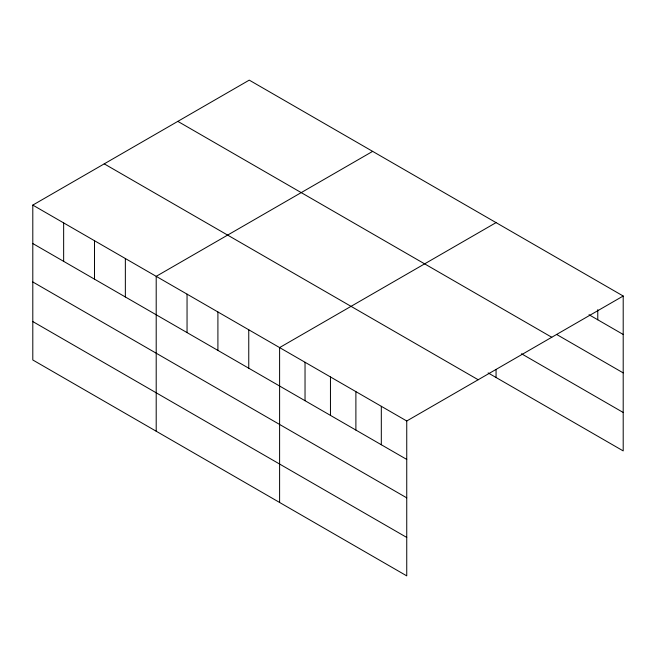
<?xml version="1.0" encoding="UTF-8"?>
<svg xmlns="http://www.w3.org/2000/svg" width="656" height="656" viewBox="0 0 656 656"><rect width="100%" height="100%" fill="white"/><g stroke="black" fill="none" stroke-linecap="round" stroke-linejoin="round"><path stroke-width="0.98" d="M32.8 205.098L406.745 420.988L406.745 575.87L32.8 359.98L32.8 205.098L249.255 80.13L623.2 296.02L623.2 450.902L488.121 372.92M372.657 151.372L156.202 276.34L156.202 431.222M496.059 222.622L279.604 347.59L279.604 502.471M406.745 420.988L623.2 296.02M589.006 314.724L623.2 334.462M556.559 334.412L623.2 372.887M177.825 121.368L551.77 337.266M521.487 353.756L623.2 412.476M104.23 163.852L478.175 379.75M32.8 243.54L406.745 459.43M32.8 281.965L406.745 497.855M32.8 321.555L406.745 537.444M597.772 309.665L597.772 319.784M496.059 369.41L496.059 377.503M381.316 406.31L381.316 444.752M355.888 391.632L355.888 430.074M330.46 376.946L330.46 415.387M305.032 362.268L305.032 400.709M248.755 329.771L248.755 368.221M217.907 311.961L217.907 350.402M187.05 294.15L187.05 332.592M125.353 258.53L125.353 296.971M94.505 240.719L94.505 279.161M63.648 222.909L63.648 261.35"/></g></svg>
